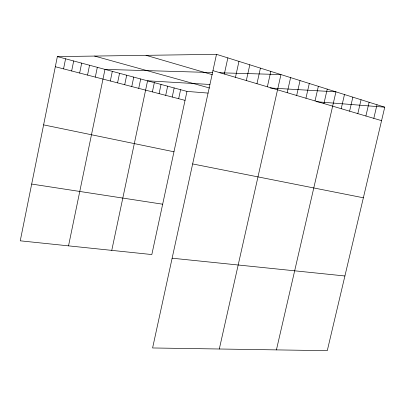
<?xml version="1.0" encoding="UTF-8"?>
<svg xmlns="http://www.w3.org/2000/svg" width="405" height="405" viewBox="0 0 405 405"><rect width="100%" height="100%" fill="white"/><g stroke="black" fill="none" stroke-linecap="round" stroke-linejoin="round"><path stroke-width="0.61" d="M216.498 54.326L152.594 347.966L327.275 350.674L384.75 107.178L216.498 54.326L57.363 56.599L20.25 240.818L151.824 254.553L186.968 91.403L208.089 93.084M63.55 68.865L65.585 58.806M71.66 70.966L73.69 60.983M79.653 73.042L81.678 63.129M87.541 75.082L89.556 65.24M95.312 77.097L97.322 67.326M68.531 245.855L104.981 69.387L212.579 72.556M110.322 80.99L112.317 71.356M117.561 82.868L119.556 73.3M124.71 84.721L126.694 75.214M131.767 86.549L133.746 77.107M138.728 88.351L140.702 78.975M111.765 250.371L147.567 80.818L209.906 84.468M152.381 91.895L154.345 82.64M159.079 93.631L161.038 84.437M165.696 95.342L167.645 86.209M172.226 97.038L174.165 87.961M178.671 98.709L180.61 89.692M224.329 74.029L227.858 57.895M235.452 77.325L238.96 61.383M246.326 80.549L249.814 64.79M256.962 83.703L260.425 68.126M267.361 86.786L270.803 71.386M219.307 349.004L280.959 74.576L219.844 72.773M287.201 92.669L290.603 77.603M296.668 95.479L300.049 80.57M305.937 98.228L309.298 83.476M315.024 100.921L318.36 86.326M323.924 103.558L327.245 89.115M276.423 349.89L335.947 91.849L270.216 88.001M341.202 108.687L344.483 94.527M349.591 111.172L352.851 97.159M357.817 113.613L361.058 99.736M365.887 116.002L369.107 102.262M373.8 118.351L376.999 104.743M316.528 101.736L384.75 107.178M172.125 258.203L344.908 275.977M31.686 184.057L162.668 204.206M192.643 163.934L363.366 197.782M43.608 124.872L173.963 151.784M55.318 66.734L185.039 100.359M57.363 56.599L186.968 91.403M94.608 56.067L209.587 88.032M146.068 55.328L212.382 74.712M212.944 70.652L381.571 120.655"/></g></svg>
